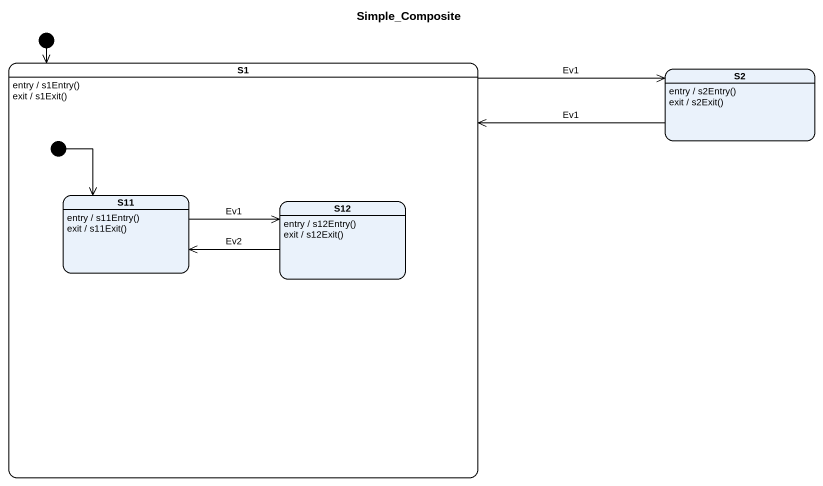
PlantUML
@startuml
title Simple_Composite
hide empty description
state S1 {
  state S11
  S11 : entry / s11Entry()
  S11 : exit / s11Exit()
  state S12
  S12 : entry / s12Entry()
  S12 : exit / s12Exit()
  [*] --> S11
}
S1 : entry / s1Entry()
S1 : exit / s1Exit()
state S2
S2 : entry / s2Entry()
S2 : exit / s2Exit()
[*] --> S1
S1 -right-> S2 : Ev1
S2 -left-> S1 : Ev1
S11 -right-> S12 : Ev1
S12 -left-> S11 : Ev2
@enduml
